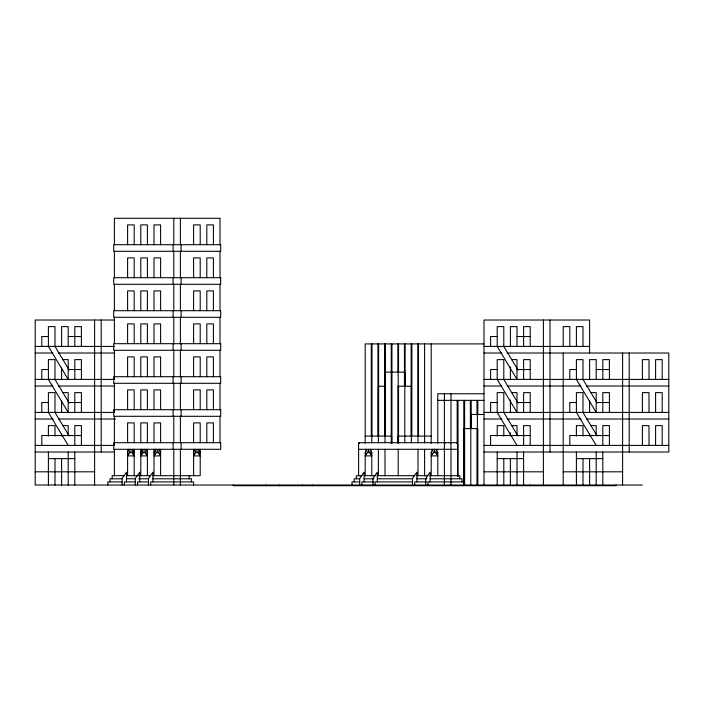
<?xml version="1.0" encoding="UTF-8"?>
<svg xmlns="http://www.w3.org/2000/svg" width="704" height="704" viewBox="0 0 704 704"><rect width="100%" height="100%" fill="white"/><g stroke="black" fill="none" stroke-linecap="round" stroke-linejoin="round"><path stroke-width="1.06" d="M194.7 454.238L193.6 452.593L194.7 449.293L195.8 452.593L193.6 455.893L200.2 455.893L198 452.593L199.1 449.293L200.2 452.593L199.1 454.238M365.2 475.693L365.2 452.593L366.3 449.293L367.4 452.593L365.2 455.893L371.8 455.893L369.6 452.593L370.7 449.293L371.8 452.593L371.8 475.693M431.2 475.693L431.2 452.593L432.3 449.293L433.4 452.593L431.2 455.893L437.8 455.893L435.6 452.593L436.7 449.293L437.8 452.593L437.8 475.693M128.7 454.238L127.6 452.593L128.7 449.293L129.8 452.593L127.6 455.893L134.2 455.893L132 452.593L133.1 449.293L134.2 452.593L133.1 454.238M141.9 454.238L140.8 452.593L141.9 449.293L143 452.593L140.8 455.893L147.4 455.893L145.2 452.593L146.3 449.293L147.4 452.593L146.3 454.238M155.1 454.238L154 452.593L155.1 449.293L156.2 452.593L154 455.893L160.6 455.893L158.4 452.593L159.5 449.293L160.6 452.593L159.5 454.238M370.7 454.238L371.8 452.593M436.7 454.238L437.8 452.593M457.6 476.362L457.6 442.693L456.914 443.379L456.914 442.693M114.4 320.021L35.2 320.021L35.2 485.021L642.4 485.021M48.4 336.521L41.8 336.521L41.8 346.421M68.2 336.521L81.4 336.521M497.2 336.521L490.6 336.521L490.6 346.421M517 336.521L530.2 336.521M484 343.913L365.2 343.913L365.2 443.379M35.2 346.421L114.4 346.421M484 346.421L589.6 346.421M35.2 353.021L52.8 353.021M58.3 353.021L114.4 353.021M484 353.021L501.917 353.021M507.1 353.021L668.8 353.021L668.8 452.021L484 452.021M62.542 359.621L68.2 359.621L68.2 379.421L48.4 346.421L48.4 326.621L55 326.621L55 346.421L69.142 369.996M511.5 359.621L517 359.621L517 379.421L497.2 346.421L497.2 326.621L503.8 326.621L503.8 346.421L517.942 369.996M48.4 369.521L41.8 369.521L41.8 379.421M68.2 369.521L81.4 369.521M497.2 369.521L490.6 369.521L490.6 379.421M517 369.521L530.2 369.521M576.4 369.521L569.8 369.521L569.8 379.421M596.2 369.521L609.4 369.521M35.2 379.421L114.4 379.421L114.4 350.293M484 379.421L668.8 379.421M35.2 386.021L52.8 386.021M58.3 386.021L114.4 386.021M484 386.021L501.917 386.021M507.1 386.021L580.8 386.021M586.3 386.021L668.8 386.021M385.343 386.241L378.4 386.241L378.4 435.846M62.542 392.621L68.2 392.621L68.2 402.002M511.5 392.621L517 392.621L517 402.002M590.542 392.621L596.2 392.621L596.2 402.002M484 393.756L437.8 393.756L437.8 443.379M437.8 400.356L484 400.356M48.4 402.521L41.8 402.521L41.8 412.421M81.4 402.521L68.2 402.521L68.2 412.421L48.4 379.421L48.4 359.621L55 359.621L55 379.421L69.142 402.996M497.2 402.521L490.6 402.521L490.6 412.421M530.2 402.521L517 402.521L517 412.421L497.2 379.421L497.2 359.621L503.8 359.621L503.8 379.421L517.942 402.996M576.4 402.521L569.8 402.521L569.8 412.421M609.4 402.521L596.2 402.521L596.2 412.421L576.4 379.421L576.4 359.621L583 359.621L583 379.421L597.142 402.996M35.2 412.421L114.4 412.421L114.4 383.293M484 412.421L668.8 412.421M484 414.471L470.8 414.471L470.8 485.021M35.2 419.021L53.117 419.021M58.3 419.021L115.5 419.021M484 419.021L501.917 419.021M507.1 419.021L581.117 419.021M586.3 419.021L668.8 419.021M62.542 425.621L68.2 425.621L68.2 435.002M511.5 425.621L517 425.621L517 435.002M590.542 425.621L596.2 425.621L596.2 435.002M81.4 435.521L41.8 435.521L41.8 445.421M530.2 435.521L490.6 435.521L490.6 445.421M609.4 435.521L569.8 435.521L569.8 445.421M365.2 436.093L391.6 436.093L391.6 442.693M431.2 436.093L398.2 436.093L398.2 442.693M457.6 442.693L358.6 442.693L358.6 475.693M35.2 445.421L114.4 445.421L114.4 416.293M484 445.421L668.8 445.421M358.6 449.293L457.6 449.293M35.2 452.021L114.4 452.021M129.8 452.593L132.625 452.593M143 452.593L145.825 452.593M156.2 452.593L159.025 452.593M195.8 452.593L198 452.593M367.4 452.593L370.225 452.593M433.4 452.593L436.225 452.593M48.4 458.621L74.8 458.621M497.2 458.621L523.6 458.621M576.4 458.621L602.8 458.621M35.2 471.821L94.6 471.821M484 471.821L543.4 471.821M563.2 471.821L622.6 471.821M124.3 475.693L112.2 475.693L112.2 478.799M126.5 475.693L150.7 475.693M152.9 475.693L200.2 475.693L200.2 449.293M361.9 475.693L356.4 475.693L356.4 478.799M364.1 475.693L375.1 475.693M377.3 475.693L414.7 475.693M416.9 475.693L427.9 475.693M430.1 475.693L459.8 475.693L459.8 478.799M122.1 478.799L110 478.799L110 481.914M126.5 478.799L135.3 478.799M138.6 478.799L148.5 478.799M152.9 478.799L191.4 478.799L191.4 481.914M359.7 478.799L354.2 478.799L354.2 481.914M364.1 478.799L374 478.799M377.3 478.799L412.5 478.799M416.9 478.799L426.8 478.799M430.1 478.799L462 478.799L462 481.914M122.1 481.914L107.8 481.914L107.8 485.021M135.3 481.914L124.3 481.914L124.3 485.021M148.5 481.914L137.5 481.914L137.5 485.021M359.7 481.914L352 481.914L352 485.021M374 481.914L361.9 481.914L361.9 485.021M412.562 481.914L375.1 481.914L375.1 485.021M426.8 481.914L414.7 481.914L414.7 485.021M464.2 481.914L427.9 481.914L427.9 485.021M431.2 452.593L432.3 454.238M365.2 452.593L366.3 454.238M597.142 435.996L583 412.421L583 392.621L576.4 392.621L576.4 412.421L596.2 445.421M517.942 435.996L503.8 412.421L503.8 392.621L497.2 392.621L497.2 412.421L517 445.421M69.142 435.996L55 412.421L55 392.621L48.4 392.621L48.4 412.421L68.2 445.421M662.2 379.421L662.2 359.621L655.6 359.621L655.6 379.421M662.2 412.421L662.2 392.621L655.6 392.621L655.6 412.421M662.2 445.421L662.2 425.621L655.6 425.621L655.6 445.421M649 379.421L649 359.621L642.4 359.621L642.4 379.421M649 412.421L649 392.621L642.4 392.621L642.4 412.421M649 445.421L649 425.621L642.4 425.621L642.4 445.421M629.2 353.021L629.2 452.021M622.6 353.021L622.6 485.021M616 485.021L616 485.707L233.2 485.707L233.2 485.021M609.4 379.421L609.4 359.621L602.8 359.621L602.8 379.421M609.4 412.421L609.4 392.621L602.8 392.621L602.8 412.421M609.4 445.421L609.4 425.621L602.8 425.621L602.8 445.421M602.8 452.021L602.8 485.021M596.2 379.421L596.2 359.621L589.6 359.621L589.6 379.421M596.2 452.021L596.2 485.707M589.6 353.021L589.6 320.021L484 320.021L484 485.021M589.6 400.963L589.6 412.421M589.6 433.963L589.6 436.04M589.6 458.621L589.6 485.021M583 346.421L583 326.621L576.4 326.621L576.4 346.421M583 436.04L583 425.621L576.4 425.621L576.4 436.04M583 458.621L583 485.707M576.4 452.021L576.4 485.021M569.8 346.421L569.8 326.621L563.2 326.621L563.2 346.421M563.2 353.021L563.2 485.021M550 320.021L550 452.021M543.4 320.021L543.4 485.707M530.2 346.421L530.2 326.621L523.6 326.621L523.6 346.421M530.2 379.421L530.2 359.621L523.6 359.621L523.6 379.421M530.2 412.421L530.2 392.621L523.6 392.621L523.6 412.421M530.2 445.421L530.2 425.621L523.6 425.621L523.6 445.421M530.2 485.021L530.2 485.707M523.6 452.021L523.6 485.021M517 346.421L517 326.621L510.4 326.621L510.4 346.421M517 452.021L517 485.021M510.4 366.916L510.4 379.421M510.4 399.916L510.4 412.421M510.4 432.916L510.4 436.04M510.4 458.621L510.4 485.021M503.8 436.04L503.8 425.621L497.2 425.621L497.2 436.04M503.8 458.621L503.8 485.021M497.2 452.021L497.2 485.707M477.814 400.356L477.814 414.471M477.814 485.021L477.814 428.578L464.2 428.578L464.2 485.021M477.4 414.471L477.4 428.578M476.986 400.356L476.986 414.471M476.986 428.578L476.986 485.021M471.214 400.356L471.214 428.578M470.386 400.356L470.386 428.578M464.614 400.356L464.614 485.021M463.786 400.356L463.786 485.021M458.014 400.356L458.014 476.23M457.186 400.356L457.186 443.238M451 393.756L451 485.021M450.314 442.693L450.314 443.379M445.086 442.693L445.086 443.379M444.4 393.756L444.4 485.021M434.5 449.293L434.5 452.593M431.2 343.913L431.2 443.379M430.1 481.914L430.1 472.199L425.7 478.421L425.7 485.021M424.6 343.913L424.6 435.846M424.6 436.093L424.6 442.693M424.6 449.293L424.6 475.693M418.51 343.913L418.51 435.723M418 436.093L418 442.693M418 449.293L418 475.693M417.815 343.913L417.815 435.723M416.9 481.914L416.9 472.199L412.5 478.421L412.5 485.021M411.858 343.913L411.858 435.723M411.4 435.829L411.4 386.241L397.857 386.241L397.857 443.379M411.4 436.093L411.4 442.693M411.171 343.913L411.171 435.723M405.143 343.913L405.143 386.241M404.8 435.688L404.8 372.134L385 372.134L385 386.241M404.8 436.093L404.8 442.693M404.457 343.913L404.457 386.241M398.543 343.913L398.543 372.134M398.543 386.241L398.543 443.379M398.2 372.134L398.2 386.241M398.2 449.293L398.2 475.693M397.857 343.913L397.857 372.134M391.943 343.913L391.943 443.379M391.257 343.913L391.257 443.379M385.343 343.913L385.343 435.688M385 436.093L385 442.693M385 449.293L385 475.693M384.657 343.913L384.657 435.688M378.629 343.913L378.629 435.723M378.4 436.093L378.4 442.693M378.4 449.293L378.4 475.693M377.942 343.913L377.942 435.723M377.3 481.914L377.3 472.199L372.9 478.421L372.9 485.021M371.985 343.913L371.985 435.723M371.8 436.093L371.8 442.693M371.29 343.913L371.29 435.723M368.5 449.293L368.5 452.593M364.1 481.914L364.1 472.199L359.7 478.421L359.7 485.021M359.286 442.693L359.286 443.379M312.4 485.021L312.4 485.707M302.5 485.021L302.5 485.707M279.4 485.021L279.4 485.707M266.2 485.021L266.2 485.707M220 244.693L220 218.293L114.4 218.293L114.4 244.693M220 251.293L220 277.693M220 284.293L220 310.693M220 317.293L220 343.693M220 350.293L220 376.693M220 383.293L220 409.693M220 416.293L220 442.693M213.4 244.693L213.4 224.893L206.8 224.893L206.8 244.693M213.4 277.693L213.4 257.893L206.8 257.893L206.8 277.693M213.4 310.693L213.4 290.893L206.8 290.893L206.8 310.693M213.4 343.693L213.4 323.893L206.8 323.893L206.8 343.693M213.4 376.693L213.4 356.893L206.8 356.893L206.8 376.693M213.4 409.693L213.4 389.893L206.8 389.893L206.8 409.693M213.4 442.693L213.4 422.893L206.8 422.893L206.8 442.693M200.2 244.693L200.2 224.893L193.6 224.893L193.6 244.693M200.2 277.693L200.2 257.893L193.6 257.893L193.6 277.693M200.2 310.693L200.2 290.893L193.6 290.893L193.6 310.693M200.2 343.693L200.2 323.893L193.6 323.893L193.6 343.693M200.2 376.693L200.2 356.893L193.6 356.893L193.6 376.693M200.2 409.693L200.2 389.893L193.6 389.893L193.6 409.693M200.2 442.693L200.2 422.893L193.6 422.893L193.6 442.693M196.9 449.293L196.9 452.593M193.6 449.293L193.6 475.693M193.6 485.021L193.6 481.914L150.7 481.914L150.7 485.021M189.2 475.693L189.2 478.799M181.086 244.693L181.086 251.293M181.086 277.693L181.086 284.293M181.086 310.693L181.086 317.293M181.086 343.693L181.086 350.293M181.086 376.693L181.086 383.293M181.086 409.693L181.086 416.293M181.086 442.693L181.086 449.293M180.4 218.293L180.4 244.693M180.4 251.293L180.4 277.693M180.4 284.293L180.4 310.693M180.4 317.293L180.4 343.693M180.4 350.293L180.4 376.693M180.4 383.293L180.4 409.693M180.4 416.293L180.4 442.693M180.4 449.293L180.4 485.021M173.8 218.293L173.8 244.693M173.8 251.293L173.8 277.693M173.8 284.293L173.8 310.693M173.8 317.293L173.8 343.693M173.8 350.293L173.8 376.693M173.8 383.293L173.8 409.693M173.8 416.293L173.8 442.693M173.8 449.293L173.8 485.021M173.114 244.693L173.114 251.293M173.114 277.693L173.114 284.293M173.114 310.693L173.114 317.293M173.114 343.693L173.114 350.293M173.114 376.693L173.114 383.293M173.114 409.693L173.114 416.293M173.114 442.693L173.114 449.293M160.6 244.693L160.6 224.893L154 224.893L154 244.693M160.6 277.693L160.6 257.893L154 257.893L154 277.693M160.6 310.693L160.6 290.893L154 290.893L154 310.693M160.6 343.693L160.6 323.893L154 323.893L154 343.693M160.6 376.693L160.6 356.893L154 356.893L154 376.693M160.6 409.693L160.6 389.893L154 389.893L154 409.693M160.6 442.693L160.6 422.893L154 422.893L154 442.693M160.6 449.293L160.6 475.693M157.3 449.293L157.3 452.593M154 449.293L154 475.693M152.9 481.914L152.9 472.199L148.5 478.421L148.5 485.021M147.4 244.693L147.4 224.893L140.8 224.893L140.8 244.693M147.4 277.693L147.4 257.893L140.8 257.893L140.8 277.693M147.4 310.693L147.4 290.893L140.8 290.893L140.8 310.693M147.4 343.693L147.4 323.893L140.8 323.893L140.8 343.693M147.4 376.693L147.4 356.893L140.8 356.893L140.8 376.693M147.4 409.693L147.4 389.893L140.8 389.893L140.8 409.693M147.4 442.693L147.4 422.893L140.8 422.893L140.8 442.693M147.4 449.293L147.4 475.693M144.1 449.293L144.1 452.593M140.8 449.293L140.8 475.693M139.7 481.914L139.7 472.199L135.3 478.421L135.3 485.021M134.2 244.693L134.2 224.893L127.6 224.893L127.6 244.693M134.2 277.693L134.2 257.893L127.6 257.893L127.6 277.693M134.2 310.693L134.2 290.893L127.6 290.893L127.6 310.693M134.2 343.693L134.2 323.893L127.6 323.893L127.6 343.693M134.2 376.693L134.2 356.893L127.6 356.893L127.6 376.693M134.2 409.693L134.2 389.893L127.6 389.893L127.6 409.693M134.2 442.693L134.2 422.893L127.6 422.893L127.6 442.693M134.2 449.293L134.2 475.693M130.9 449.293L130.9 452.593M127.6 449.293L127.6 475.693M126.5 481.914L126.5 472.199L122.1 478.421L122.1 485.021M114.4 251.293L114.4 277.693M114.4 284.293L114.4 310.693M114.4 317.293L114.4 343.693M114.4 449.293L114.4 475.693M101.2 320.021L101.2 452.021M94.6 320.021L94.6 485.021M81.4 346.421L81.4 326.621L74.8 326.621L74.8 346.421M81.4 379.421L81.4 359.621L74.8 359.621L74.8 379.421M81.4 412.421L81.4 392.621L74.8 392.621L74.8 412.421M81.4 445.421L81.4 425.621L74.8 425.621L74.8 445.421M74.8 452.021L74.8 485.021M68.2 346.421L68.2 326.621L61.6 326.621L61.6 346.421M68.2 452.021L68.2 485.021M61.6 367.963L61.6 379.421M61.6 400.963L61.6 412.421M61.6 433.963L61.6 436.04M61.6 458.621L61.6 485.021M55 436.04L55 425.621L48.4 425.621L48.4 436.04M55 458.621L55 485.021M48.4 452.021L48.4 485.021M220.686 244.693L113.714 244.693L113.714 251.293L220.686 251.293L220.686 244.693M220.686 277.693L113.714 277.693L113.714 284.293L220.686 284.293L220.686 277.693M220.686 310.693L113.714 310.693L113.714 317.293L220.686 317.293L220.686 310.693M220.686 343.693L113.714 343.693L113.714 350.293L220.686 350.293L220.686 343.693M220.686 376.693L113.714 376.693L113.714 383.293L220.686 383.293L220.686 376.693M220.686 409.693L113.714 409.693L113.714 416.293L220.686 416.293L220.686 409.693M220.686 442.693L113.714 442.693L113.714 449.293L220.686 449.293L220.686 442.693"/></g></svg>
